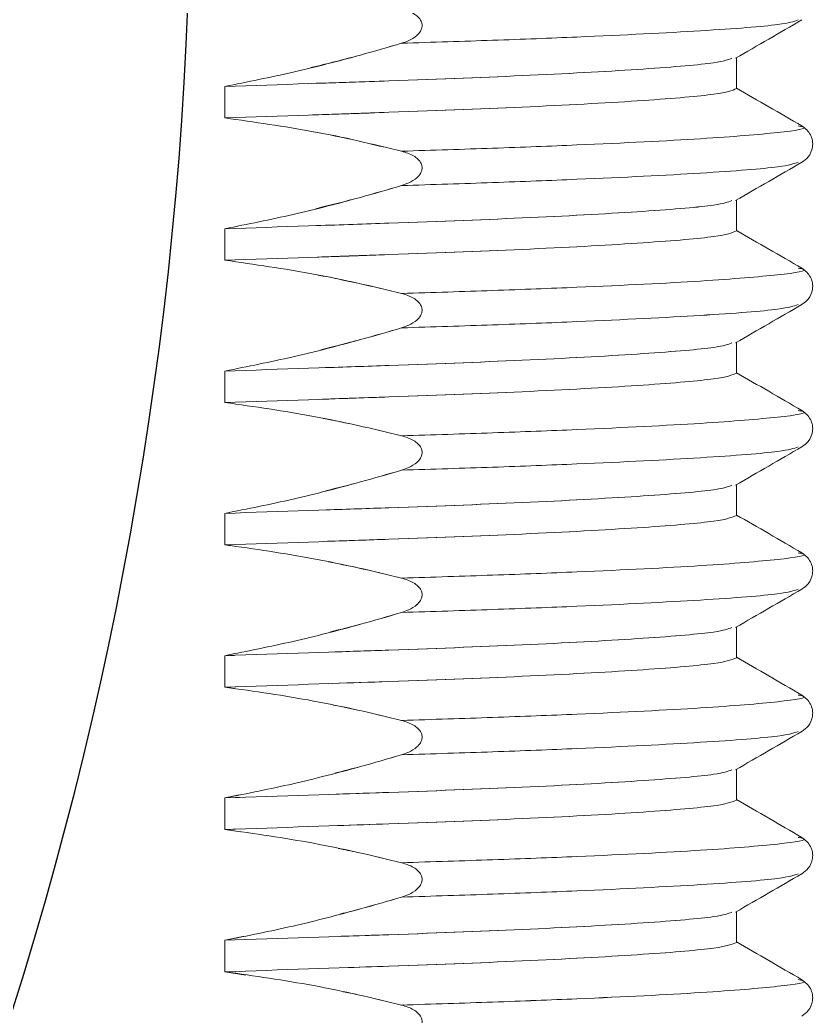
# Model space of a CAD drawing. Header units: inches. Extents: x 2.3 to 15.7, y 0.2 to 14.5.
# Drawn here: x 3.424 to 3.7722, y 10.0075 to 10.445 of the extents above; entities that cross this region are included whole.
import ezdxf

# ---------------------------------------------------------------- set-up
doc = ezdxf.new("R2010")
doc.units = ezdxf.units.IN
doc.header["$MEASUREMENT"] = 0
doc.layers.add('Object', color=4, linetype='Continuous')

msp = doc.modelspace()

# ---------------------------------------------------------------- linework, layer by layer
at = {"layer": 'Object', "color": 4, "linetype": 'Continuous', "lineweight": 15}
for p, q in [((3.738603, 10.414866), (3.738603, 10.428443)), ((3.738603, 10.414866), (3.738603, 10.428443)), ((3.513911, 10.415823), (3.513911, 10.402009)), ((3.738603, 10.352366), (3.738603, 10.365944)), ((3.738603, 10.352366), (3.738603, 10.365943)), ((3.513911, 10.353323), (3.513911, 10.339509)), ((3.738602, 10.289867), (3.738602, 10.303444)), ((3.738603, 10.289866), (3.738603, 10.303443)), ((3.51391, 10.290824), (3.51391, 10.27701)), ((3.513911, 10.290823), (3.513911, 10.277009)), ((3.513911, 10.277009), (3.513911, 10.288514)), ((3.738603, 10.227366), (3.738603, 10.240943)), ((3.738603, 10.227366), (3.738603, 10.240943)), ((3.516008, 10.228762), (3.513911, 10.228323)), ((3.513911, 10.214509), (3.513911, 10.228323)), ((3.513911, 10.228323), (3.513911, 10.214509)), ((3.513911, 10.214509), (3.516523, 10.214101)), ((3.738603, 10.164866), (3.738603, 10.178443)), ((3.738603, 10.164866), (3.738603, 10.178443)), ((3.518186, 10.166718), (3.513911, 10.165823)), ((3.513911, 10.165823), (3.518212, 10.165969)), ((3.513911, 10.152009), (3.513911, 10.165823)), ((3.513911, 10.165823), (3.513911, 10.152009)), ((3.513911, 10.152009), (3.518696, 10.152172)), ((3.513911, 10.152009), (3.518728, 10.151255)), ((3.738603, 10.102366), (3.738603, 10.115943)), ((3.738603, 10.102366), (3.738603, 10.115943)), ((3.520363, 10.104673), (3.513911, 10.103323)), ((3.513911, 10.103323), (3.520403, 10.103544)), ((3.513911, 10.089509), (3.513911, 10.103323)), ((3.513911, 10.103323), (3.513911, 10.089509)), ((3.513911, 10.089509), (3.520887, 10.089747)), ((3.513911, 10.089509), (3.520934, 10.08841)), ((3.738603, 10.039866), (3.738603, 10.053443)), ((3.738603, 10.039866), (3.738603, 10.053443)), ((3.522541, 10.042629), (3.513911, 10.040823)), ((3.513911, 10.040823), (3.522594, 10.041119)), ((3.513911, 10.027009), (3.513911, 10.040823)), ((3.513911, 10.040823), (3.513911, 10.027009)), ((3.513911, 10.027009), (3.523078, 10.027321)), ((3.513911, 10.027009), (3.52314, 10.025565))]:
    msp.add_line(p, q, dxfattribs=at)
at = {"layer": 'Object', "color": 3}
msp.add_arc((1.824531, 10.516286), 1.674493, 322.541115, 358.90703, dxfattribs=at)
at = {"layer": 'Object', "color": 4, "linetype": 'Continuous', "lineweight": 15}
for points, knots in [([(3.591545, 10.449885), (3.593372, 10.449323), (3.595959, 10.448528), (3.598779, 10.446449), (3.600094, 10.444765), (3.600606, 10.442994), (3.600482, 10.44146), (3.599755, 10.439769), (3.597911, 10.437694), (3.594989, 10.435952), (3.592593, 10.435146), (3.591545, 10.434793)], [0, 0, 0, 0, 0.2273189, 0.3218064, 0.417167, 0.4780356, 0.5390817, 0.5981281, 0.696316, 0.8672012, 1, 1, 1, 1]), ([(3.591545, 10.449885), (3.593372, 10.449324), (3.59596, 10.448529), (3.598779, 10.446449), (3.600094, 10.444766), (3.600606, 10.442995), (3.600482, 10.441461), (3.599755, 10.43977), (3.597911, 10.437695), (3.594989, 10.435952), (3.592593, 10.435146), (3.591545, 10.434793)], [0, 0, 0, 0, 0.2273184, 0.3218105, 0.4171615, 0.47803, 0.5390758, 0.598122, 0.6963078, 0.8672015, 1, 1, 1, 1]), ([(3.591545, 10.434793), (3.605129, 10.435223), (3.632686, 10.436095), (3.679516, 10.437915), (3.725858, 10.440263), (3.759486, 10.442863), (3.763739, 10.444355), (3.765607, 10.44501)], [0, 0, 0, 0, 0.137666, 0.2792722, 0.5382607, 0.7972493, 1, 1, 1, 1]), ([(3.765607, 10.44501), (3.763739, 10.444355), (3.759486, 10.442863), (3.725858, 10.440263), (3.679516, 10.437915), (3.632686, 10.436095), (3.605129, 10.435223), (3.591545, 10.434793)], [0, 0, 0, 0, 0.2027508, 0.4617392, 0.7207277, 0.862334, 1, 1, 1, 1]), ([(3.738175, 10.428196), (3.74303, 10.431003), (3.75274, 10.436617), (3.76245, 10.442229), (3.767305, 10.445036)], [0, 0, 0, 0, 0.4999819, 1, 1, 1, 1]), ([(3.738175, 10.428196), (3.74303, 10.431003), (3.75274, 10.436616), (3.76245, 10.442229), (3.767305, 10.445035)], [0, 0, 0, 0, 0.4999809, 1, 1, 1, 1]), ([(3.591545, 10.434793), (3.585534, 10.433045), (3.569742, 10.428451), (3.543915, 10.421821), (3.523918, 10.417824), (3.513911, 10.415823)], [0, 0, 0, 0, 0.2349028, 0.6171215, 1, 1, 1, 1]), ([(3.591545, 10.434793), (3.585538, 10.433027), (3.572333, 10.429146), (3.558966, 10.425865), (3.551679, 10.424077)], [0, 0, 0, 0, 0.4549012, 1, 1, 1, 1]), ([(3.736555, 10.428179), (3.73487, 10.427534), (3.730996, 10.426052), (3.700377, 10.423472), (3.65123, 10.420715), (3.587836, 10.418286), (3.538548, 10.416644), (3.513911, 10.415823)], [0, 0, 0, 0, 0.1639951, 0.3771491, 0.5903029, 0.7952029, 1, 1, 1, 1]), ([(3.551923, 10.417117), (3.563454, 10.417504), (3.599419, 10.418711), (3.651021, 10.420714), (3.700434, 10.423471), (3.730985, 10.426052), (3.734867, 10.427534), (3.736555, 10.428179)], [0, 0, 0, 0, 0.108419, 0.3381527, 0.5771406, 0.8161288, 1, 1, 1, 1]), ([(3.738603, 10.414866), (3.736638, 10.414059), (3.732638, 10.412416), (3.700521, 10.409659), (3.651193, 10.406901), (3.587845, 10.404472), (3.538551, 10.40283), (3.513911, 10.402009)], [0, 0, 0, 0, 0.1975998, 0.4021857, 0.6067714, 0.8034351, 1, 1, 1, 1]), ([(3.552408, 10.403319), (3.563774, 10.403701), (3.599571, 10.404902), (3.650979, 10.4069), (3.700579, 10.409659), (3.732624, 10.412416), (3.736633, 10.414059), (3.738603, 10.414866)], [0, 0, 0, 0, 0.1022323, 0.3219865, 0.550593, 0.7791997, 1, 1, 1, 1]), ([(3.767315, 10.398505), (3.762459, 10.401312), (3.752889, 10.406844), (3.743318, 10.412377), (3.738603, 10.415103)], [0, 0, 0, 0, 0.5073306, 1, 1, 1, 1]), ([(3.767315, 10.398505), (3.762459, 10.401312), (3.752889, 10.406844), (3.743318, 10.412377), (3.738603, 10.415103)], [0, 0, 0, 0, 0.5073319, 1, 1, 1, 1]), ([(3.513911, 10.402009), (3.526931, 10.400159), (3.546485, 10.397381), (3.572293, 10.392029), (3.585126, 10.388934), (3.591545, 10.387385)], [0, 0, 0, 0, 0.498967, 0.7493785, 1, 1, 1, 1]), ([(3.552666, 10.395946), (3.552736, 10.395935), (3.559326, 10.394913), (3.572279, 10.391949), (3.585121, 10.388907), (3.591545, 10.387385)], [0, 0, 0, 0, 0.0053254, 0.502454, 1, 1, 1, 1]), ([(3.591545, 10.387385), (3.605135, 10.387815), (3.632705, 10.388687), (3.679409, 10.390506), (3.726647, 10.392854), (3.758851, 10.395626), (3.771394, 10.397399), (3.766418, 10.398376), (3.765634, 10.398531)], [0, 0, 0, 0, 0.1258153, 0.2552316, 0.4919257, 0.7286197, 0.957234, 1, 1, 1, 1]), ([(3.765634, 10.398531), (3.766418, 10.398377), (3.771394, 10.3974), (3.758851, 10.395626), (3.726647, 10.392855), (3.679409, 10.390507), (3.632705, 10.388687), (3.605135, 10.387815), (3.591545, 10.387385)], [0, 0, 0, 0, 0.042766, 0.2713804, 0.5080743, 0.7447683, 0.8741847, 1, 1, 1, 1]), ([(3.767314, 10.382541), (3.768301, 10.383241), (3.770418, 10.384743), (3.7725, 10.389271), (3.771577, 10.395108), (3.768757, 10.397356), (3.767316, 10.398505)], [0, 0, 0, 0, 0.2111633, 0.4528235, 0.7202529, 1, 1, 1, 1]), ([(3.767314, 10.382541), (3.768301, 10.383241), (3.770418, 10.384743), (3.7725, 10.389271), (3.771577, 10.395107), (3.768757, 10.397355), (3.767316, 10.398504)], [0, 0, 0, 0, 0.2111631, 0.4528232, 0.7202524, 1, 1, 1, 1]), ([(3.591545, 10.387385), (3.593372, 10.386823), (3.595959, 10.386028), (3.598779, 10.383949), (3.600095, 10.382265), (3.600606, 10.380494), (3.600482, 10.378961), (3.599755, 10.37727), (3.597911, 10.375195), (3.594989, 10.373452), (3.592593, 10.372646), (3.591545, 10.372293)], [0, 0, 0, 0, 0.2273197, 0.3218075, 0.417159, 0.4780392, 0.5390738, 0.5981204, 0.6963086, 0.8672008, 1, 1, 1, 1]), ([(3.591545, 10.387385), (3.593372, 10.386824), (3.595959, 10.386028), (3.598779, 10.383949), (3.600094, 10.382266), (3.600606, 10.380495), (3.600482, 10.378961), (3.599755, 10.37727), (3.597911, 10.375195), (3.594989, 10.373452), (3.592593, 10.372646), (3.591545, 10.372293)], [0, 0, 0, 0, 0.2273191, 0.3218043, 0.4171556, 0.4780356, 0.5390698, 0.5981271, 0.6963132, 0.8672011, 1, 1, 1, 1]), ([(3.591545, 10.372293), (3.605129, 10.372723), (3.632686, 10.373595), (3.679516, 10.375415), (3.725858, 10.377763), (3.759486, 10.380362), (3.763739, 10.381855), (3.765607, 10.38251)], [0, 0, 0, 0, 0.137666, 0.2792722, 0.5382607, 0.7972492, 1, 1, 1, 1]), ([(3.765607, 10.38251), (3.763739, 10.381855), (3.759486, 10.380363), (3.725858, 10.377763), (3.679516, 10.375415), (3.632686, 10.373596), (3.605129, 10.372723), (3.591545, 10.372293)], [0, 0, 0, 0, 0.2027508, 0.4617392, 0.7207278, 0.862334, 1, 1, 1, 1]), ([(3.738175, 10.365696), (3.74303, 10.368503), (3.75274, 10.374116), (3.76245, 10.379729), (3.767305, 10.382536)], [0, 0, 0, 0, 0.4999766, 1, 1, 1, 1]), ([(3.738175, 10.365696), (3.74303, 10.368503), (3.75274, 10.374117), (3.76245, 10.379729), (3.767305, 10.382536)], [0, 0, 0, 0, 0.4999819, 1, 1, 1, 1]), ([(3.591545, 10.372293), (3.585534, 10.370545), (3.569742, 10.365952), (3.543915, 10.359321), (3.523918, 10.355323), (3.513911, 10.353323)], [0, 0, 0, 0, 0.2349026, 0.6171219, 1, 1, 1, 1]), ([(3.591545, 10.372293), (3.585539, 10.370525), (3.573052, 10.36685), (3.560413, 10.363742), (3.553853, 10.36213)], [0, 0, 0, 0, 0.4810371, 1, 1, 1, 1]), ([(3.736555, 10.365679), (3.73487, 10.365034), (3.730996, 10.363553), (3.700377, 10.360971), (3.65123, 10.358216), (3.587836, 10.355786), (3.538548, 10.354144), (3.513911, 10.353323)], [0, 0, 0, 0, 0.1639951, 0.3771491, 0.5903029, 0.7952029, 1, 1, 1, 1]), ([(3.554114, 10.354692), (3.564895, 10.355054), (3.600091, 10.356235), (3.651003, 10.358214), (3.700439, 10.360971), (3.730984, 10.363552), (3.734867, 10.365034), (3.736555, 10.365678)], [0, 0, 0, 0, 0.10214692, 0.33349676, 0.57416589, 0.81483533, 1, 1, 1, 1]), ([(3.738603, 10.352366), (3.736638, 10.351559), (3.732638, 10.349916), (3.700521, 10.347159), (3.651193, 10.344401), (3.587845, 10.341972), (3.538551, 10.34033), (3.513911, 10.339509)], [0, 0, 0, 0, 0.1975998, 0.4021857, 0.6067714, 0.8034351, 1, 1, 1, 1]), ([(3.554599, 10.340894), (3.565214, 10.341251), (3.600243, 10.342427), (3.650962, 10.344399), (3.700584, 10.347159), (3.732623, 10.349915), (3.736633, 10.351559), (3.738603, 10.352366)], [0, 0, 0, 0, 0.0961929, 0.3174254, 0.5475698, 0.7777143, 1, 1, 1, 1]), ([(3.767315, 10.336005), (3.762459, 10.338812), (3.752888, 10.344344), (3.743318, 10.349877), (3.738603, 10.352603)], [0, 0, 0, 0, 0.5073284, 1, 1, 1, 1]), ([(3.767315, 10.336005), (3.762459, 10.338812), (3.752889, 10.344344), (3.743318, 10.349877), (3.738603, 10.352603)], [0, 0, 0, 0, 0.5073296, 1, 1, 1, 1]), ([(3.513911, 10.339509), (3.526931, 10.33766), (3.546485, 10.334881), (3.572293, 10.329529), (3.585126, 10.326433), (3.591545, 10.324885)], [0, 0, 0, 0, 0.4989666, 0.7493786, 1, 1, 1, 1]), ([(3.765633, 10.336031), (3.766417, 10.335877), (3.771393, 10.3349), (3.75885, 10.333126), (3.726646, 10.330355), (3.679408, 10.328007), (3.632704, 10.326188), (3.605134, 10.325316), (3.591544, 10.324886)], [0, 0, 0, 0, 0.042766, 0.2713804, 0.5080743, 0.7447683, 0.8741847, 1, 1, 1, 1]), ([(3.765634, 10.336031), (3.766418, 10.335877), (3.771394, 10.334899), (3.758851, 10.333126), (3.726647, 10.330355), (3.679409, 10.328007), (3.632705, 10.326187), (3.605135, 10.325315), (3.591545, 10.324885)], [0, 0, 0, 0, 0.042766, 0.2713804, 0.5080743, 0.7447684, 0.8741847, 1, 1, 1, 1]), ([(3.591545, 10.324885), (3.605135, 10.325315), (3.632705, 10.326187), (3.679409, 10.328007), (3.726647, 10.330354), (3.758851, 10.333126), (3.771394, 10.334899), (3.766418, 10.335876), (3.765634, 10.33603)], [0, 0, 0, 0, 0.1258153, 0.2552317, 0.4919256, 0.7286197, 0.957234, 1, 1, 1, 1]), ([(3.767313, 10.320041), (3.7683, 10.320742), (3.770417, 10.322244), (3.772499, 10.326772), (3.771576, 10.332608), (3.768756, 10.334856), (3.767315, 10.336005)], [0, 0, 0, 0, 0.2111633, 0.4528235, 0.7202529, 1, 1, 1, 1]), ([(3.767314, 10.320041), (3.768301, 10.320741), (3.770418, 10.322243), (3.7725, 10.326771), (3.771577, 10.332608), (3.768757, 10.334855), (3.767316, 10.336005)], [0, 0, 0, 0, 0.2111603, 0.45282, 0.7202529, 1, 1, 1, 1]), ([(3.767314, 10.320041), (3.768301, 10.320741), (3.770418, 10.322243), (3.7725, 10.326771), (3.771577, 10.332608), (3.768757, 10.334855), (3.767316, 10.336005)], [0, 0, 0, 0, 0.2111633, 0.4528235, 0.7202529, 1, 1, 1, 1]), ([(3.554876, 10.333002), (3.56068, 10.331849), (3.572962, 10.32941), (3.585128, 10.326447), (3.591545, 10.324885)], [0, 0, 0, 0, 0.4726022, 1, 1, 1, 1]), ([(3.591544, 10.324886), (3.593371, 10.324324), (3.595958, 10.323529), (3.598778, 10.32145), (3.600093, 10.319766), (3.600605, 10.317995), (3.600481, 10.316461), (3.599754, 10.31477), (3.59791, 10.312695), (3.594988, 10.310953), (3.592592, 10.310146), (3.591544, 10.309794)], [0, 0, 0, 0, 0.2273193, 0.3218047, 0.4171655, 0.4780342, 0.5390802, 0.5981267, 0.6963129, 0.867201, 1, 1, 1, 1]), ([(3.591545, 10.324885), (3.593372, 10.324323), (3.59596, 10.323528), (3.598779, 10.321449), (3.600094, 10.319765), (3.600606, 10.317994), (3.600482, 10.316461), (3.599755, 10.314769), (3.597911, 10.312695), (3.594989, 10.310952), (3.592593, 10.310146), (3.591545, 10.309793)], [0, 0, 0, 0, 0.227318, 0.3218122, 0.417163, 0.4780314, 0.5390773, 0.5981234, 0.6963109, 0.8672018, 1, 1, 1, 1]), ([(3.765606, 10.320011), (3.763738, 10.319355), (3.759485, 10.317863), (3.725857, 10.315264), (3.679515, 10.312915), (3.632685, 10.311096), (3.605128, 10.310224), (3.591544, 10.309794)], [0, 0, 0, 0, 0.2027508, 0.4617392, 0.7207278, 0.862334, 1, 1, 1, 1]), ([(3.591545, 10.309793), (3.605129, 10.310223), (3.632686, 10.311095), (3.679516, 10.312915), (3.725858, 10.315263), (3.759486, 10.317863), (3.763739, 10.319355), (3.765607, 10.32001)], [0, 0, 0, 0, 0.137666, 0.2792723, 0.5382607, 0.7972493, 1, 1, 1, 1]), ([(3.738174, 10.303197), (3.743029, 10.306004), (3.752739, 10.311617), (3.762449, 10.31723), (3.767304, 10.320036)], [0, 0, 0, 0, 0.49997751, 1, 1, 1, 1]), ([(3.738175, 10.303196), (3.74303, 10.306003), (3.75274, 10.311616), (3.76245, 10.317229), (3.767305, 10.320035)], [0, 0, 0, 0, 0.4999809, 1, 1, 1, 1]), ([(3.591544, 10.309794), (3.585533, 10.308045), (3.569741, 10.303452), (3.543914, 10.296821), (3.523917, 10.292824), (3.51391, 10.290824)], [0, 0, 0, 0, 0.2349028, 0.6171223, 1, 1, 1, 1]), ([(3.591545, 10.309793), (3.585539, 10.308022), (3.573772, 10.304553), (3.56186, 10.301619), (3.556027, 10.300182)], [0, 0, 0, 0, 0.51036253, 1, 1, 1, 1]), ([(3.736554, 10.303179), (3.734869, 10.302535), (3.730995, 10.301053), (3.700376, 10.298472), (3.651229, 10.295716), (3.587835, 10.293286), (3.538547, 10.291645), (3.51391, 10.290824)], [0, 0, 0, 0, 0.1639951, 0.3771491, 0.5903029, 0.7952029, 1, 1, 1, 1]), ([(3.556305, 10.292266), (3.566335, 10.292603), (3.600763, 10.29376), (3.650985, 10.295714), (3.700443, 10.298472), (3.730983, 10.301052), (3.734866, 10.302534), (3.736555, 10.303178)], [0, 0, 0, 0, 0.0957858, 0.3287747, 0.5711489, 0.8135235, 1, 1, 1, 1]), ([(3.767314, 10.273506), (3.762458, 10.276312), (3.752887, 10.281845), (3.743317, 10.287378), (3.738602, 10.290104)], [0, 0, 0, 0, 0.5073275, 1, 1, 1, 1]), ([(3.767315, 10.273505), (3.76246, 10.276312), (3.752889, 10.281844), (3.743318, 10.287377), (3.738603, 10.290103)], [0, 0, 0, 0, 0.5073328, 1, 1, 1, 1]), ([(3.767315, 10.273505), (3.762459, 10.276312), (3.752889, 10.281844), (3.743318, 10.287377), (3.738603, 10.290103)], [0, 0, 0, 0, 0.5073319, 1, 1, 1, 1]), ([(3.738602, 10.289867), (3.736637, 10.289059), (3.732637, 10.287416), (3.70052, 10.28466), (3.651192, 10.281901), (3.587844, 10.279473), (3.53855, 10.277831), (3.51391, 10.27701)], [0, 0, 0, 0, 0.1975998, 0.4021857, 0.6067714, 0.8034351, 1, 1, 1, 1]), ([(3.738603, 10.289866), (3.736638, 10.289059), (3.732638, 10.287416), (3.700521, 10.284659), (3.651193, 10.281901), (3.587845, 10.279472), (3.538551, 10.27783), (3.513911, 10.277009)], [0, 0, 0, 0, 0.1975998, 0.4021857, 0.6067714, 0.8034351, 1, 1, 1, 1]), ([(3.55679, 10.278469), (3.566655, 10.2788), (3.600915, 10.279952), (3.650944, 10.281899), (3.700588, 10.284659), (3.732622, 10.287416), (3.736632, 10.289059), (3.738603, 10.289866)], [0, 0, 0, 0, 0.0900715, 0.3128024, 0.5445055, 0.7762088, 1, 1, 1, 1]), ([(3.51391, 10.27701), (3.52693, 10.27516), (3.546484, 10.272382), (3.572292, 10.26703), (3.585125, 10.263934), (3.591544, 10.262386)], [0, 0, 0, 0, 0.498967, 0.7493785, 1, 1, 1, 1]), ([(3.513911, 10.277009), (3.526931, 10.275159), (3.546485, 10.272381), (3.572293, 10.267029), (3.585126, 10.263933), (3.591545, 10.262385)], [0, 0, 0, 0, 0.498967, 0.7493785, 1, 1, 1, 1]), ([(3.591545, 10.262385), (3.605135, 10.262815), (3.632705, 10.263687), (3.679409, 10.265507), (3.726647, 10.267855), (3.758851, 10.270626), (3.771394, 10.272399), (3.766418, 10.273376), (3.765634, 10.27353)], [0, 0, 0, 0, 0.1258153, 0.2552317, 0.4919257, 0.7286197, 0.957234, 1, 1, 1, 1]), ([(3.765634, 10.27353), (3.766418, 10.273376), (3.771394, 10.272399), (3.758851, 10.270625), (3.726647, 10.267855), (3.679409, 10.265506), (3.632705, 10.263687), (3.605135, 10.262815), (3.591545, 10.262385)], [0, 0, 0, 0, 0.042766, 0.2713804, 0.5080743, 0.7447683, 0.8741847, 1, 1, 1, 1]), ([(3.767314, 10.257541), (3.768301, 10.258241), (3.770418, 10.259743), (3.7725, 10.264271), (3.771577, 10.270107), (3.768757, 10.272355), (3.767316, 10.273505)], [0, 0, 0, 0, 0.2111631, 0.4528232, 0.7202524, 1, 1, 1, 1]), ([(3.767314, 10.25754), (3.768301, 10.258241), (3.770418, 10.259743), (3.7725, 10.264271), (3.771577, 10.270107), (3.768757, 10.272355), (3.767316, 10.273504)], [0, 0, 0, 0, 0.2111633, 0.4528235, 0.7202529, 1, 1, 1, 1]), ([(3.557085, 10.270048), (3.562151, 10.269039), (3.573694, 10.26674), (3.585129, 10.26395), (3.591545, 10.262385)], [0, 0, 0, 0, 0.4389048, 1, 1, 1, 1]), ([(3.591545, 10.262385), (3.593372, 10.261823), (3.595959, 10.261028), (3.598779, 10.258949), (3.600095, 10.257266), (3.600606, 10.255494), (3.600482, 10.253961), (3.599755, 10.252269), (3.597911, 10.250194), (3.594989, 10.248452), (3.592593, 10.247646), (3.591545, 10.247293)], [0, 0, 0, 0, 0.2273187, 0.3218061, 0.4171571, 0.478037, 0.5390713, 0.5981285, 0.6963163, 0.8672014, 1, 1, 1, 1]), ([(3.591545, 10.262385), (3.593372, 10.261823), (3.595959, 10.261028), (3.598779, 10.258949), (3.600094, 10.257265), (3.600606, 10.255494), (3.600482, 10.25396), (3.599755, 10.252269), (3.597911, 10.250194), (3.594989, 10.248452), (3.592593, 10.247646), (3.591545, 10.247293)], [0, 0, 0, 0, 0.2273193, 0.3218047, 0.4171655, 0.4780342, 0.5390802, 0.5981267, 0.6963129, 0.867201, 1, 1, 1, 1]), ([(3.591545, 10.247293), (3.605129, 10.247723), (3.632686, 10.248595), (3.679516, 10.250415), (3.725858, 10.252763), (3.759486, 10.255362), (3.763739, 10.256855), (3.765607, 10.25751)], [0, 0, 0, 0, 0.137666, 0.2792722, 0.5382608, 0.7972493, 1, 1, 1, 1]), ([(3.765607, 10.25751), (3.763739, 10.256854), (3.759486, 10.255362), (3.725858, 10.252762), (3.679516, 10.250415), (3.632686, 10.248595), (3.605129, 10.247723), (3.591545, 10.247293)], [0, 0, 0, 0, 0.2027508, 0.4617393, 0.7207278, 0.862334, 1, 1, 1, 1]), ([(3.738175, 10.240696), (3.74303, 10.243503), (3.75274, 10.249116), (3.76245, 10.254729), (3.767305, 10.257535)], [0, 0, 0, 0, 0.4999809, 1, 1, 1, 1]), ([(3.738175, 10.240696), (3.74303, 10.243503), (3.75274, 10.249116), (3.76245, 10.254729), (3.767305, 10.257535)], [0, 0, 0, 0, 0.4999819, 1, 1, 1, 1]), ([(3.591545, 10.247293), (3.585534, 10.245544), (3.569742, 10.240951), (3.543915, 10.23432), (3.523918, 10.230323), (3.513911, 10.228323)], [0, 0, 0, 0, 0.2349036, 0.6171219, 1, 1, 1, 1]), ([(3.591545, 10.247293), (3.58554, 10.245519), (3.574492, 10.242256), (3.563307, 10.239495), (3.558202, 10.238235)], [0, 0, 0, 0, 0.5434945, 1, 1, 1, 1]), ([(3.736555, 10.240678), (3.73487, 10.240034), (3.730996, 10.238552), (3.700377, 10.235971), (3.65123, 10.233215), (3.587836, 10.230786), (3.538548, 10.229144), (3.513911, 10.228323)], [0, 0, 0, 0, 0.1639951, 0.3771491, 0.5903029, 0.7952029, 1, 1, 1, 1]), ([(3.558496, 10.229841), (3.567777, 10.230153), (3.601436, 10.231284), (3.650967, 10.233214), (3.700449, 10.235971), (3.730983, 10.238552), (3.734866, 10.240034), (3.736555, 10.240679)], [0, 0, 0, 0, 0.0893339, 0.3239852, 0.5680889, 0.8121929, 1, 1, 1, 1]), ([(3.738603, 10.227366), (3.736638, 10.226559), (3.732638, 10.224916), (3.700521, 10.222158), (3.651193, 10.219401), (3.587845, 10.216972), (3.538551, 10.21533), (3.513911, 10.214509)], [0, 0, 0, 0, 0.1975998, 0.4021857, 0.6067714, 0.8034351, 1, 1, 1, 1]), ([(3.558981, 10.216043), (3.568097, 10.21635), (3.601588, 10.217476), (3.650924, 10.2194), (3.700594, 10.222159), (3.732621, 10.224916), (3.736632, 10.226559), (3.738603, 10.227366)], [0, 0, 0, 0, 0.0838668, 0.3081165, 0.5413995, 0.7746828, 1, 1, 1, 1]), ([(3.767315, 10.211005), (3.762459, 10.213812), (3.752889, 10.219344), (3.743318, 10.224877), (3.738603, 10.227603)], [0, 0, 0, 0, 0.5073306, 1, 1, 1, 1]), ([(3.767315, 10.211005), (3.762459, 10.213812), (3.752889, 10.219344), (3.743318, 10.224877), (3.738603, 10.227603)], [0, 0, 0, 0, 0.5073296, 1, 1, 1, 1]), ([(3.513911, 10.214509), (3.526931, 10.212659), (3.546485, 10.209881), (3.572293, 10.204529), (3.585126, 10.201433), (3.591545, 10.199885)], [0, 0, 0, 0, 0.4989663, 0.7493785, 1, 1, 1, 1]), ([(3.559295, 10.207093), (3.563623, 10.206229), (3.574427, 10.204072), (3.58513, 10.201454), (3.591545, 10.199885)], [0, 0, 0, 0, 0.4006064, 1, 1, 1, 1]), ([(3.591545, 10.199885), (3.605135, 10.200315), (3.632705, 10.201187), (3.679409, 10.203006), (3.726647, 10.205354), (3.758851, 10.208126), (3.771394, 10.209899), (3.766418, 10.210876), (3.765634, 10.211031)], [0, 0, 0, 0, 0.1258153, 0.2552316, 0.4919257, 0.7286197, 0.957234, 1, 1, 1, 1]), ([(3.765634, 10.21103), (3.766418, 10.210876), (3.771394, 10.209899), (3.758851, 10.208126), (3.726647, 10.205354), (3.679409, 10.203006), (3.632705, 10.201187), (3.605135, 10.200315), (3.591545, 10.199885)], [0, 0, 0, 0, 0.042766, 0.2713804, 0.5080743, 0.7447684, 0.8741847, 1, 1, 1, 1]), ([(3.767314, 10.195041), (3.768301, 10.195741), (3.770418, 10.197243), (3.7725, 10.201771), (3.771577, 10.207607), (3.768757, 10.209855), (3.767316, 10.211004)], [0, 0, 0, 0, 0.2111631, 0.4528232, 0.7202524, 1, 1, 1, 1]), ([(3.767314, 10.19504), (3.768301, 10.195741), (3.770418, 10.197243), (3.7725, 10.201771), (3.771577, 10.207607), (3.768757, 10.209855), (3.767316, 10.211004)], [0, 0, 0, 0, 0.2111633, 0.4528235, 0.7202529, 1, 1, 1, 1]), ([(3.591545, 10.199885), (3.593372, 10.199323), (3.59596, 10.198529), (3.598779, 10.196449), (3.600095, 10.194765), (3.600606, 10.192994), (3.600482, 10.191461), (3.599755, 10.18977), (3.597911, 10.187695), (3.594989, 10.185952), (3.592593, 10.185146), (3.591545, 10.184793)], [0, 0, 0, 0, 0.2273147, 0.3218094, 0.4171606, 0.4780406, 0.5390751, 0.5981215, 0.6963095, 0.8672011, 1, 1, 1, 1]), ([(3.591545, 10.199885), (3.593372, 10.199323), (3.595959, 10.198528), (3.598779, 10.196449), (3.600094, 10.194765), (3.600606, 10.192994), (3.600482, 10.19146), (3.599755, 10.189769), (3.597911, 10.187694), (3.594989, 10.185952), (3.592593, 10.185146), (3.591545, 10.184793)], [0, 0, 0, 0, 0.22732015, 0.32180582, 0.41715749, 0.47803777, 0.5390723, 0.59811897, 0.69630555, 0.8672005, 1, 1, 1, 1]), ([(3.591545, 10.184793), (3.605129, 10.185223), (3.632686, 10.186095), (3.679516, 10.187915), (3.725858, 10.190263), (3.759486, 10.192862), (3.763739, 10.194355), (3.765607, 10.19501)], [0, 0, 0, 0, 0.137666, 0.2792722, 0.5382607, 0.7972492, 1, 1, 1, 1]), ([(3.765607, 10.19501), (3.763739, 10.194355), (3.759486, 10.192862), (3.725858, 10.190263), (3.679516, 10.187914), (3.632686, 10.186095), (3.605129, 10.185223), (3.591545, 10.184793)], [0, 0, 0, 0, 0.2027508, 0.4617392, 0.7207278, 0.862334, 1, 1, 1, 1]), ([(3.738175, 10.178196), (3.74303, 10.181003), (3.75274, 10.186616), (3.76245, 10.192229), (3.767305, 10.195036)], [0, 0, 0, 0, 0.4999766, 1, 1, 1, 1]), ([(3.738175, 10.178196), (3.74303, 10.181003), (3.75274, 10.186616), (3.76245, 10.192229), (3.767305, 10.195035)], [0, 0, 0, 0, 0.49997751, 1, 1, 1, 1]), ([(3.591545, 10.184793), (3.585534, 10.183045), (3.569742, 10.178451), (3.543916, 10.17182), (3.523918, 10.167823), (3.513911, 10.165823)], [0, 0, 0, 0, 0.2349028, 0.6171223, 1, 1, 1, 1]), ([(3.591545, 10.184793), (3.585541, 10.183016), (3.575211, 10.179958), (3.564755, 10.177371), (3.560376, 10.176287)], [0, 0, 0, 0, 0.5812283, 1, 1, 1, 1]), ([(3.736555, 10.178178), (3.73487, 10.177534), (3.730996, 10.176052), (3.700377, 10.173471), (3.65123, 10.170715), (3.587836, 10.168286), (3.538548, 10.166644), (3.513911, 10.165823)], [0, 0, 0, 0, 0.1639951, 0.3771491, 0.5903029, 0.7952029, 1, 1, 1, 1]), ([(3.560687, 10.167415), (3.56922, 10.167702), (3.602109, 10.168809), (3.650947, 10.170714), (3.700454, 10.173472), (3.730982, 10.176052), (3.734866, 10.177534), (3.736555, 10.178178)], [0, 0, 0, 0, 0.0827892, 0.319127, 0.564985, 0.8108432, 1, 1, 1, 1]), ([(3.738603, 10.164866), (3.736638, 10.164059), (3.732638, 10.162415), (3.700521, 10.159659), (3.651193, 10.156901), (3.587845, 10.154472), (3.538551, 10.15283), (3.513911, 10.152009)], [0, 0, 0, 0, 0.1975998, 0.4021857, 0.6067714, 0.8034351, 1, 1, 1, 1]), ([(3.561172, 10.153618), (3.569539, 10.1539), (3.602261, 10.155001), (3.650904, 10.156899), (3.700599, 10.159659), (3.73262, 10.162415), (3.736632, 10.164059), (3.738603, 10.164866)], [0, 0, 0, 0, 0.0775766, 0.303366, 0.5382507, 0.7731357, 1, 1, 1, 1]), ([(3.767315, 10.148505), (3.762459, 10.151312), (3.752888, 10.156844), (3.743318, 10.162377), (3.738603, 10.165103)], [0, 0, 0, 0, 0.5073284, 1, 1, 1, 1]), ([(3.767315, 10.148505), (3.762459, 10.151312), (3.752888, 10.156844), (3.743318, 10.162377), (3.738603, 10.165103)], [0, 0, 0, 0, 0.5073275, 1, 1, 1, 1]), ([(3.513911, 10.152009), (3.526931, 10.150159), (3.546485, 10.147381), (3.572293, 10.142029), (3.585126, 10.138933), (3.591545, 10.137385)], [0, 0, 0, 0, 0.498967, 0.7493785, 1, 1, 1, 1]), ([(3.591545, 10.137385), (3.605135, 10.137815), (3.632705, 10.138687), (3.679409, 10.140507), (3.726647, 10.142854), (3.758851, 10.145626), (3.771394, 10.147399), (3.766418, 10.148376), (3.765634, 10.14853)], [0, 0, 0, 0, 0.1258153, 0.2552317, 0.4919256, 0.7286197, 0.957234, 1, 1, 1, 1]), ([(3.765634, 10.14853), (3.766418, 10.148376), (3.771394, 10.147399), (3.758851, 10.145626), (3.726647, 10.142854), (3.679409, 10.140507), (3.632705, 10.138687), (3.605135, 10.137815), (3.591545, 10.137385)], [0, 0, 0, 0, 0.042766, 0.2713804, 0.5080744, 0.7447683, 0.8741847, 1, 1, 1, 1]), ([(3.767314, 10.132541), (3.768301, 10.133241), (3.770418, 10.134743), (3.7725, 10.139271), (3.771577, 10.145108), (3.768757, 10.147355), (3.767316, 10.148505)], [0, 0, 0, 0, 0.21116172, 0.4528216, 0.72025261, 1, 1, 1, 1]), ([(3.767314, 10.132541), (3.768301, 10.133241), (3.770418, 10.134743), (3.7725, 10.139271), (3.771577, 10.145107), (3.768757, 10.147355), (3.767316, 10.148504)], [0, 0, 0, 0, 0.21116048, 0.45282031, 0.72025338, 1, 1, 1, 1]), ([(3.561504, 10.144139), (3.565095, 10.14342), (3.57516, 10.141403), (3.585131, 10.138958), (3.591545, 10.137385)], [0, 0, 0, 0, 0.3566964, 1, 1, 1, 1]), ([(3.591545, 10.137385), (3.593372, 10.136823), (3.59596, 10.136028), (3.598779, 10.133949), (3.600095, 10.132265), (3.600606, 10.130494), (3.600482, 10.12896), (3.599755, 10.127269), (3.597911, 10.125195), (3.594989, 10.123452), (3.592593, 10.122646), (3.591545, 10.122293)], [0, 0, 0, 0, 0.2273166, 0.3218076, 0.4171587, 0.4780386, 0.5390788, 0.5981251, 0.696313, 0.8672013, 1, 1, 1, 1]), ([(3.591545, 10.137385), (3.593372, 10.136823), (3.59596, 10.136028), (3.598779, 10.133949), (3.600094, 10.132265), (3.600606, 10.130494), (3.600482, 10.12896), (3.599755, 10.127269), (3.597911, 10.125194), (3.594989, 10.123452), (3.592593, 10.122645), (3.591545, 10.122293)], [0, 0, 0, 0, 0.2273184, 0.3218105, 0.4171615, 0.47803, 0.5390758, 0.598122, 0.6963078, 0.8672015, 1, 1, 1, 1]), ([(3.591545, 10.122293), (3.605129, 10.122723), (3.632686, 10.123595), (3.679516, 10.125415), (3.725858, 10.127763), (3.759486, 10.130363), (3.763739, 10.131855), (3.765607, 10.13251)], [0, 0, 0, 0, 0.137666, 0.2792722, 0.5382608, 0.7972493, 1, 1, 1, 1]), ([(3.765607, 10.13251), (3.763739, 10.131855), (3.759486, 10.130362), (3.725858, 10.127762), (3.679516, 10.125415), (3.632686, 10.123595), (3.605129, 10.122723), (3.591545, 10.122293)], [0, 0, 0, 0, 0.2027508, 0.4617392, 0.7207277, 0.862334, 1, 1, 1, 1]), ([(3.738175, 10.115696), (3.74303, 10.118503), (3.75274, 10.124116), (3.76245, 10.129729), (3.767305, 10.132535)], [0, 0, 0, 0, 0.4999787, 1, 1, 1, 1]), ([(3.738175, 10.115696), (3.74303, 10.118503), (3.75274, 10.124116), (3.76245, 10.129729), (3.767305, 10.132535)], [0, 0, 0, 0, 0.4999819, 1, 1, 1, 1]), ([(3.591545, 10.122293), (3.585534, 10.120544), (3.569742, 10.115951), (3.543915, 10.109321), (3.523918, 10.105323), (3.513911, 10.103323)], [0, 0, 0, 0, 0.2349028, 0.6171215, 1, 1, 1, 1]), ([(3.591545, 10.122293), (3.585542, 10.120512), (3.575931, 10.11766), (3.566202, 10.115246), (3.56255, 10.11434)], [0, 0, 0, 0, 0.6245937, 1, 1, 1, 1]), ([(3.736555, 10.115678), (3.73487, 10.115034), (3.730996, 10.113552), (3.700377, 10.110971), (3.65123, 10.108215), (3.587836, 10.105786), (3.538548, 10.104144), (3.513911, 10.103323)], [0, 0, 0, 0, 0.1639951, 0.3771491, 0.5903029, 0.7952029, 1, 1, 1, 1]), ([(3.562878, 10.10499), (3.570663, 10.105252), (3.602784, 10.106333), (3.650926, 10.108214), (3.70046, 10.110972), (3.73098, 10.113552), (3.734865, 10.115034), (3.736555, 10.115679)], [0, 0, 0, 0, 0.0761498, 0.3141983, 0.561836, 0.8094739, 1, 1, 1, 1]), ([(3.738603, 10.102366), (3.736638, 10.101559), (3.732638, 10.099916), (3.700521, 10.097158), (3.651193, 10.094401), (3.587845, 10.091972), (3.538551, 10.09033), (3.513911, 10.089509)], [0, 0, 0, 0, 0.1975998, 0.4021857, 0.6067714, 0.8034351, 1, 1, 1, 1]), ([(3.563363, 10.091192), (3.570983, 10.091449), (3.602935, 10.092525), (3.650883, 10.094399), (3.700605, 10.097159), (3.732618, 10.099915), (3.736631, 10.101559), (3.738603, 10.102366)], [0, 0, 0, 0, 0.0711995, 0.2985499, 0.5350585, 0.7715674, 1, 1, 1, 1]), ([(3.767315, 10.086005), (3.762459, 10.088812), (3.752888, 10.094344), (3.743318, 10.099877), (3.738603, 10.102603)], [0, 0, 0, 0, 0.5073295, 1, 1, 1, 1]), ([(3.767315, 10.086005), (3.762459, 10.088812), (3.752889, 10.094344), (3.743318, 10.099877), (3.738603, 10.102603)], [0, 0, 0, 0, 0.5073319, 1, 1, 1, 1]), ([(3.513911, 10.089509), (3.526931, 10.087659), (3.546485, 10.084881), (3.572293, 10.079529), (3.585126, 10.076433), (3.591545, 10.074885)], [0, 0, 0, 0, 0.498967, 0.7493785, 1, 1, 1, 1]), ([(3.591545, 10.074885), (3.605135, 10.075315), (3.632705, 10.076187), (3.679409, 10.078007), (3.726647, 10.080355), (3.758851, 10.083126), (3.771394, 10.084899), (3.766418, 10.085876), (3.765634, 10.08603)], [0, 0, 0, 0, 0.1258153, 0.2552316, 0.4919257, 0.7286197, 0.957234, 1, 1, 1, 1]), ([(3.765634, 10.08603), (3.766418, 10.085876), (3.771394, 10.084899), (3.758851, 10.083125), (3.726647, 10.080355), (3.679409, 10.078006), (3.632705, 10.076187), (3.605135, 10.075315), (3.591545, 10.074885)], [0, 0, 0, 0, 0.042766, 0.2713804, 0.5080743, 0.7447683, 0.8741847, 1, 1, 1, 1]), ([(3.767314, 10.070041), (3.768301, 10.070741), (3.770418, 10.072243), (3.7725, 10.076771), (3.771577, 10.082607), (3.768757, 10.084855), (3.767316, 10.086005)], [0, 0, 0, 0, 0.21116172, 0.4528216, 0.72025261, 1, 1, 1, 1]), ([(3.767314, 10.07004), (3.768301, 10.070741), (3.770418, 10.072243), (3.7725, 10.076771), (3.771577, 10.082607), (3.768757, 10.084855), (3.767316, 10.086004)], [0, 0, 0, 0, 0.2111633, 0.4528235, 0.7202529, 1, 1, 1, 1]), ([(3.563714, 10.081185), (3.566566, 10.080611), (3.575893, 10.078736), (3.585132, 10.076463), (3.591545, 10.074885)], [0, 0, 0, 0, 0.3058453, 1, 1, 1, 1]), ([(3.591545, 10.074885), (3.593372, 10.074323), (3.595959, 10.073528), (3.598779, 10.071449), (3.600094, 10.069765), (3.600606, 10.067994), (3.600482, 10.066461), (3.599755, 10.06477), (3.597911, 10.062695), (3.594989, 10.060952), (3.592593, 10.060146), (3.591545, 10.059793)], [0, 0, 0, 0, 0.2273166, 0.3218075, 0.4171634, 0.4780376, 0.5390778, 0.5981241, 0.696312, 0.8672034, 1, 1, 1, 1]), ([(3.591545, 10.074885), (3.593372, 10.074323), (3.595959, 10.073528), (3.598779, 10.071449), (3.600094, 10.069765), (3.600606, 10.067994), (3.600482, 10.06646), (3.599755, 10.064769), (3.597911, 10.062694), (3.594989, 10.060952), (3.592593, 10.060146), (3.591545, 10.059793)], [0, 0, 0, 0, 0.2273191, 0.3218043, 0.4171556, 0.4780356, 0.5390698, 0.5981271, 0.6963132, 0.8672011, 1, 1, 1, 1]), ([(3.591545, 10.059793), (3.605129, 10.060223), (3.632686, 10.061095), (3.679516, 10.062915), (3.725858, 10.065263), (3.759486, 10.067862), (3.763739, 10.069355), (3.765607, 10.07001)], [0, 0, 0, 0, 0.137666, 0.2792722, 0.5382607, 0.7972492, 1, 1, 1, 1]), ([(3.765607, 10.07001), (3.763739, 10.069354), (3.759486, 10.067862), (3.725858, 10.065263), (3.679516, 10.062915), (3.632686, 10.061095), (3.605129, 10.060223), (3.591545, 10.059793)], [0, 0, 0, 0, 0.2027508, 0.4617392, 0.7207278, 0.862334, 1, 1, 1, 1]), ([(3.738175, 10.053196), (3.74303, 10.056003), (3.75274, 10.061616), (3.76245, 10.067229), (3.767305, 10.070035)], [0, 0, 0, 0, 0.4999787, 1, 1, 1, 1]), ([(3.738175, 10.053196), (3.74303, 10.056003), (3.75274, 10.061616), (3.76245, 10.067229), (3.767305, 10.070035)], [0, 0, 0, 0, 0.4999819, 1, 1, 1, 1]), ([(3.591545, 10.059793), (3.585534, 10.058045), (3.569742, 10.053451), (3.543915, 10.04682), (3.523918, 10.042823), (3.513911, 10.040823)], [0, 0, 0, 0, 0.2349026, 0.6171219, 1, 1, 1, 1]), ([(3.591545, 10.059793), (3.585543, 10.058007), (3.576651, 10.055362), (3.56765, 10.053121), (3.564724, 10.052393)], [0, 0, 0, 0, 0.6749494, 1, 1, 1, 1]), ([(3.736555, 10.053178), (3.73487, 10.052534), (3.730996, 10.051052), (3.700377, 10.048471), (3.65123, 10.045715), (3.587836, 10.043286), (3.538548, 10.041644), (3.513911, 10.040823)], [0, 0, 0, 0, 0.1639951, 0.3771491, 0.5903029, 0.7952029, 1, 1, 1, 1]), ([(3.565069, 10.042565), (3.572108, 10.042802), (3.603459, 10.043858), (3.650904, 10.045713), (3.700466, 10.048472), (3.730979, 10.051052), (3.734865, 10.052534), (3.736555, 10.053178)], [0, 0, 0, 0, 0.0694136, 0.3091978, 0.5586412, 0.8080847, 1, 1, 1, 1]), ([(3.738603, 10.039866), (3.736638, 10.039059), (3.732638, 10.037416), (3.700521, 10.034658), (3.651193, 10.031901), (3.587845, 10.029472), (3.538551, 10.02783), (3.513911, 10.027009)], [0, 0, 0, 0, 0.1975998, 0.4021857, 0.6067714, 0.8034351, 1, 1, 1, 1]), ([(3.565554, 10.028767), (3.572427, 10.028999), (3.60361, 10.03005), (3.650861, 10.031899), (3.700611, 10.034659), (3.732617, 10.037416), (3.736631, 10.039059), (3.738603, 10.039866)], [0, 0, 0, 0, 0.0647338, 0.2936669, 0.5318219, 0.7699772, 1, 1, 1, 1]), ([(3.767315, 10.023505), (3.762459, 10.026312), (3.752889, 10.031844), (3.743318, 10.037377), (3.738603, 10.040103)], [0, 0, 0, 0, 0.5073306, 1, 1, 1, 1]), ([(3.767315, 10.023505), (3.762459, 10.026312), (3.752889, 10.031844), (3.743318, 10.037377), (3.738603, 10.040103)], [0, 0, 0, 0, 0.5073296, 1, 1, 1, 1]), ([(3.513911, 10.027009), (3.526931, 10.025159), (3.546485, 10.022381), (3.572293, 10.017029), (3.585126, 10.013933), (3.591545, 10.012385)], [0, 0, 0, 0, 0.4989666, 0.7493786, 1, 1, 1, 1]), ([(3.765633, 10.023531), (3.766417, 10.023377), (3.771393, 10.0224), (3.75885, 10.020626), (3.726646, 10.017855), (3.679408, 10.015507), (3.632704, 10.013688), (3.605134, 10.012816), (3.591544, 10.012386)], [0, 0, 0, 0, 0.042766, 0.2713804, 0.5080743, 0.7447683, 0.8741847, 1, 1, 1, 1]), ([(3.591545, 10.012385), (3.605135, 10.012815), (3.632705, 10.013687), (3.679409, 10.015507), (3.726647, 10.017854), (3.758851, 10.020626), (3.771394, 10.022399), (3.766418, 10.023376), (3.765634, 10.023531)], [0, 0, 0, 0, 0.1258153, 0.2552316, 0.4919257, 0.7286196, 0.957234, 1, 1, 1, 1]), ([(3.765634, 10.02353), (3.766418, 10.023376), (3.771394, 10.022399), (3.758851, 10.020626), (3.726647, 10.017854), (3.679409, 10.015506), (3.632705, 10.013687), (3.605135, 10.012815), (3.591545, 10.012385)], [0, 0, 0, 0, 0.042766, 0.2713804, 0.5080743, 0.7447684, 0.8741847, 1, 1, 1, 1]), ([(3.767313, 10.007541), (3.7683, 10.008242), (3.770417, 10.009744), (3.772499, 10.014272), (3.771576, 10.020108), (3.768756, 10.022356), (3.767315, 10.023505)], [0, 0, 0, 0, 0.2111633, 0.4528235, 0.7202529, 1, 1, 1, 1]), ([(3.767314, 10.007541), (3.768301, 10.008241), (3.770418, 10.009743), (3.7725, 10.014271), (3.771577, 10.020107), (3.768757, 10.022355), (3.767316, 10.023505)], [0, 0, 0, 0, 0.21116172, 0.4528216, 0.72025261, 1, 1, 1, 1]), ([(3.767314, 10.00754), (3.768301, 10.008241), (3.770418, 10.009743), (3.7725, 10.014271), (3.771577, 10.020107), (3.768757, 10.022355), (3.767316, 10.023504)], [0, 0, 0, 0, 0.2111633, 0.4528235, 0.7202529, 1, 1, 1, 1]), ([(3.565923, 10.01823), (3.568038, 10.017803), (3.576626, 10.016069), (3.585133, 10.013968), (3.591545, 10.012385)], [0, 0, 0, 0, 0.2462664, 1, 1, 1, 1]), ([(3.591544, 10.012386), (3.593371, 10.011824), (3.595958, 10.011029), (3.598778, 10.00895), (3.600093, 10.007266), (3.600605, 10.005495), (3.600481, 10.003961), (3.599754, 10.00227), (3.59791, 10.000195), (3.594988, 9.998453), (3.592592, 9.997646), (3.591544, 9.997294)], [0, 0, 0, 0, 0.2273193, 0.3218047, 0.4171655, 0.4780342, 0.5390802, 0.5981267, 0.6963129, 0.867201, 1, 1, 1, 1]), ([(3.591545, 10.012385), (3.593372, 10.011823), (3.595959, 10.011028), (3.598779, 10.008949), (3.600094, 10.007265), (3.600606, 10.005494), (3.600482, 10.003961), (3.599755, 10.002269), (3.597911, 10.000194), (3.594989, 9.998452), (3.592593, 9.997646), (3.591545, 9.997293)], [0, 0, 0, 0, 0.2273183, 0.3218091, 0.41716, 0.4780342, 0.5390743, 0.5981259, 0.6963136, 0.8672016, 1, 1, 1, 1])]:
    msp.add_open_spline(points, degree=3, knots=knots, dxfattribs=at)

doc.saveas('drawing.dxf')
